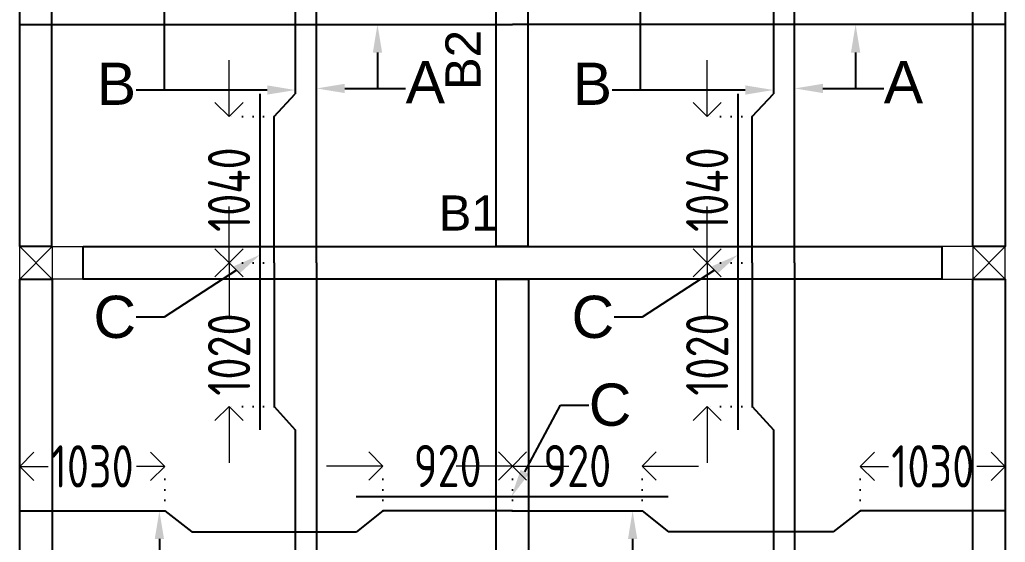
# Model space of a CAD drawing. Header units: inches. Extents: x -605 to 2991212, y -2872845 to 0.
# Drawn here: x 2805439 to 2812439, y -2110893 to -2107179 of the extents above; entities that cross this region are included whole.
import ezdxf
from ezdxf import colors
from ezdxf.entities.mleader import LeaderData, LeaderLine
from ezdxf.enums import TextEntityAlignment as Align
from ezdxf.math import Vec2, Vec3

# ---------------------------------------------------------------- set-up
doc = ezdxf.new("R2010")
doc.units = ezdxf.units.IN
doc.header["$LTSCALE"] = 600
doc.header["$MEASUREMENT"] = 0
doc.linetypes.add('DOT2', pattern=[0.125, 0, -0.125])
for name, color, linetype, lineweight in [('rDIMension', 1, 'Continuous', 18), ('rRCC 2', 40, 'Continuous', 15), ('rREINF 1', 1, 'Continuous', 25)]:
    doc.layers.add(name, color=color, linetype=linetype, lineweight=lineweight)
doc.styles.add('DIM', font='geniso.shx', dxfattribs={"width": 0.85})
doc.styles.get("Standard").update_dxf_attribs({"font": 'arial.ttf'})
doc.dimstyles.new('ST-100', dxfattribs={"dimscale": 100, "dimtxt": 2.5, "dimasz": 2, "dimexe": 0.18, "dimexo": 0.0625, "dimgap": 0.2, "dimtad": 0, "dimdec": 0, "dimzin": 0, "dimdsep": 46, "dimtxsty": 'DIM', "dimblk": 'OPEN90', "dimcen": 0.09, "dimclrd": 256, "dimclrt": 7, "dimadec": 0, "dimazin": 0, "dimtfac": 1, "dimtdec": 0, "dimtofl": 0, "dimtmove": 0, "dimatfit": 3, "dimldrblk": 'OPEN90', "dimfxl": 1, "dimtolj": 1, "dimtzin": 0, "dimlwd": -1, "dimarcsym": 0})

# ---------------------------------------------------------------- blocks, each defined once
blk = doc.blocks.new('_Open90')
at = {"color": 0, "linetype": 'ByBlock', "lineweight": -2}
for p, q in [((-0.5, 0.5), (0, 0)), ((0, 0), (-1, 0)), ((0, 0), (-0.5, -0.5))]:
    blk.add_line(p, q, dxfattribs=at)
blk = doc.blocks.new('*D107')
at = {"layer": 'Defpoints', "color": 0, "linetype": 'ByBlock', "transparency": 16777216}
for p in [(2806468.9, -2110353.3), (2805438.9, -2110669), (2806468.9, -2110669)]:
    blk.add_point(p, dxfattribs=at)
at = {"layer": 'rDIMension', "color": 0, "linetype": 'DOT2', "lineweight": -2, "transparency": 16777216}
for p, q in [((2805438.9, -2110669), (2805438.9, -2110353.3)), ((2806468.9, -2110669), (2806468.9, -2110353.3))]:
    blk.add_line(p, q, dxfattribs=at)
at = {"layer": 'rDIMension', "transparency": 16777216}
for p, q in [((2805638.9, -2110353.3), (2805640.5, -2110353.3)), ((2806268.9, -2110353.3), (2806267.2, -2110353.3))]:
    blk.add_line(p, q, dxfattribs=at)
at = {"layer": 'rDIMension', "linetype": 'ByBlock', "transparency": 16777216, "xscale": 200, "yscale": 200, "zscale": 200, "rotation": 180}
blk.add_blockref('_Open90', (2805438.9, -2110353.3), dxfattribs=at)
at = {"layer": 'rDIMension', "linetype": 'ByBlock', "transparency": 16777216, "xscale": 200, "yscale": 200, "zscale": 200}
blk.add_blockref('_Open90', (2806468.9, -2110353.3), dxfattribs=at)
at = {"layer": 'rDIMension', "color": 7, "linetype": 'ByBlock', "transparency": 16777216, "insert": (2805953.9, -2110353.3), "char_height": 300, "attachment_point": 5, "style": 'DIM'}
blk.add_mtext('\\A1;1030', dxfattribs=at)
blk = doc.blocks.new('*D108')
at = {"layer": 'Defpoints', "color": 0, "linetype": 'ByBlock', "transparency": 16777216}
for p in [(2808938.9, -2110350.6), (2808018.9, -2110669), (2808938.9, -2110669)]:
    blk.add_point(p, dxfattribs=at)
at = {"layer": 'rDIMension', "transparency": 16777216}
for p, q in [((2807818.9, -2110350.6), (2807618.9, -2110350.6)), ((2809138.9, -2110350.6), (2809338.9, -2110350.6))]:
    blk.add_line(p, q, dxfattribs=at)
at = {"layer": 'rDIMension', "color": 0, "linetype": 'DOT2', "lineweight": -2, "transparency": 16777216}
for p, q in [((2808018.9, -2110669), (2808018.9, -2110350.6)), ((2808938.9, -2110669), (2808938.9, -2110350.6))]:
    blk.add_line(p, q, dxfattribs=at)
at = {"layer": 'rDIMension', "linetype": 'ByBlock', "transparency": 16777216, "xscale": 200, "yscale": 200, "zscale": 200}
blk.add_blockref('_Open90', (2808018.9, -2110350.6), dxfattribs=at)
at = {"layer": 'rDIMension', "linetype": 'ByBlock', "transparency": 16777216, "xscale": 200, "yscale": 200, "zscale": 200, "rotation": 180}
blk.add_blockref('_Open90', (2808938.9, -2110350.6), dxfattribs=at)
at = {"layer": 'rDIMension', "color": 7, "linetype": 'ByBlock', "transparency": 16777216, "insert": (2808478.9, -2110350.6), "char_height": 300, "attachment_point": 5, "style": 'DIM'}
blk.add_mtext('\\A1;920', dxfattribs=at)
blk = doc.blocks.new('*D109')
at = {"layer": 'Defpoints', "color": 0, "linetype": 'ByBlock', "transparency": 16777216}
for p in [(2811408.9, -2110353.3), (2811408.9, -2110669), (2812438.9, -2110669)]:
    blk.add_point(p, dxfattribs=at)
at = {"layer": 'rDIMension', "color": 0, "linetype": 'DOT2', "lineweight": -2, "transparency": 16777216}
for p, q in [((2811408.9, -2110669), (2811408.9, -2110353.3)), ((2812438.9, -2110669), (2812438.9, -2110353.3))]:
    blk.add_line(p, q, dxfattribs=at)
at = {"layer": 'rDIMension', "transparency": 16777216}
for p, q in [((2811608.9, -2110353.3), (2811610.5, -2110353.3)), ((2812238.9, -2110353.3), (2812237.2, -2110353.3))]:
    blk.add_line(p, q, dxfattribs=at)
at = {"layer": 'rDIMension', "linetype": 'ByBlock', "transparency": 16777216, "xscale": 200, "yscale": 200, "zscale": 200, "rotation": 180}
blk.add_blockref('_Open90', (2811408.9, -2110353.3), dxfattribs=at)
at = {"layer": 'rDIMension', "linetype": 'ByBlock', "transparency": 16777216, "xscale": 200, "yscale": 200, "zscale": 200}
blk.add_blockref('_Open90', (2812438.9, -2110353.3), dxfattribs=at)
at = {"layer": 'rDIMension', "color": 7, "linetype": 'ByBlock', "transparency": 16777216, "insert": (2811923.9, -2110353.3), "char_height": 300, "attachment_point": 5, "style": 'DIM'}
blk.add_mtext('\\A1;1030', dxfattribs=at)
blk = doc.blocks.new('*D110')
at = {"layer": 'Defpoints', "color": 0, "linetype": 'ByBlock', "transparency": 16777216}
for p in [(2808938.9, -2110350.6), (2808938.9, -2110669), (2809858.9, -2110669)]:
    blk.add_point(p, dxfattribs=at)
at = {"layer": 'rDIMension', "transparency": 16777216}
for p, q in [((2808738.9, -2110350.6), (2808538.9, -2110350.6)), ((2810058.9, -2110350.6), (2810258.9, -2110350.6))]:
    blk.add_line(p, q, dxfattribs=at)
at = {"layer": 'rDIMension', "color": 0, "linetype": 'DOT2', "lineweight": -2, "transparency": 16777216}
for p, q in [((2808938.9, -2110669), (2808938.9, -2110350.6)), ((2809858.9, -2110669), (2809858.9, -2110350.6))]:
    blk.add_line(p, q, dxfattribs=at)
at = {"layer": 'rDIMension', "linetype": 'ByBlock', "transparency": 16777216, "xscale": 200, "yscale": 200, "zscale": 200}
blk.add_blockref('_Open90', (2808938.9, -2110350.6), dxfattribs=at)
at = {"layer": 'rDIMension', "linetype": 'ByBlock', "transparency": 16777216, "xscale": 200, "yscale": 200, "zscale": 200, "rotation": 180}
blk.add_blockref('_Open90', (2809858.9, -2110350.6), dxfattribs=at)
at = {"layer": 'rDIMension', "color": 7, "linetype": 'ByBlock', "transparency": 16777216, "insert": (2809398.9, -2110350.6), "char_height": 300, "attachment_point": 5, "style": 'DIM'}
blk.add_mtext('\\A1;920', dxfattribs=at)
blk = doc.blocks.new('*D139')
at = {"layer": 'Defpoints', "color": 0, "linetype": 'ByBlock', "transparency": 16777216}
for p in [(2806925.7, -2108906.9), (2807246.4, -2108906.9), (2807246.4, -2109926.9)]:
    blk.add_point(p, dxfattribs=at)
at = {"layer": 'rDIMension', "transparency": 16777216}
for p, q in [((2806925.7, -2108706.9), (2806925.7, -2108506.9)), ((2806925.7, -2110126.9), (2806925.7, -2110326.9))]:
    blk.add_line(p, q, dxfattribs=at)
at = {"layer": 'rDIMension', "color": 0, "linetype": 'DOT2', "lineweight": -2, "transparency": 16777216}
for p, q in [((2807246.4, -2108906.9), (2806925.7, -2108906.9)), ((2807246.4, -2109926.9), (2806925.7, -2109926.9))]:
    blk.add_line(p, q, dxfattribs=at)
at = {"layer": 'rDIMension', "linetype": 'ByBlock', "transparency": 16777216, "xscale": 200, "yscale": 200, "zscale": 200}
for p, rotation in [((2806925.7, -2108906.9), 270), ((2806925.7, -2109926.9), 90)]:
    blk.add_blockref('_Open90', p, dxfattribs=dict(at, rotation=rotation))
at = {"layer": 'rDIMension', "color": 7, "linetype": 'ByBlock', "transparency": 16777216, "insert": (2806925.7, -2109558.6), "char_height": 300, "attachment_point": 5, "rotation": 90, "style": 'DIM'}
blk.add_mtext('\\A1;1020', dxfattribs=at)
blk = doc.blocks.new('*D141')
at = {"layer": 'Defpoints', "color": 0, "linetype": 'ByBlock', "transparency": 16777216}
for p in [(2810321.5, -2108906.9), (2810642.2, -2108906.9), (2810642.2, -2109926.9)]:
    blk.add_point(p, dxfattribs=at)
at = {"layer": 'rDIMension', "transparency": 16777216}
for p, q in [((2810321.5, -2108706.9), (2810321.5, -2108506.9)), ((2810321.5, -2110126.9), (2810321.5, -2110326.9))]:
    blk.add_line(p, q, dxfattribs=at)
at = {"layer": 'rDIMension', "color": 0, "linetype": 'DOT2', "lineweight": -2, "transparency": 16777216}
for p, q in [((2810642.2, -2108906.9), (2810321.5, -2108906.9)), ((2810642.2, -2109926.9), (2810321.5, -2109926.9))]:
    blk.add_line(p, q, dxfattribs=at)
at = {"layer": 'rDIMension', "linetype": 'ByBlock', "transparency": 16777216, "xscale": 200, "yscale": 200, "zscale": 200}
for p, rotation in [((2810321.5, -2108906.9), 270), ((2810321.5, -2109926.9), 90)]:
    blk.add_blockref('_Open90', p, dxfattribs=dict(at, rotation=rotation))
at = {"layer": 'rDIMension', "color": 7, "linetype": 'ByBlock', "transparency": 16777216, "insert": (2810321.5, -2109558.6), "char_height": 300, "attachment_point": 5, "rotation": 90, "style": 'DIM'}
blk.add_mtext('\\A1;1020', dxfattribs=at)
blk = doc.blocks.new('*D204')
at = {"layer": 'Defpoints', "color": 0, "linetype": 'ByBlock', "transparency": 16777216}
for p in [(2806925.7, -2107866.9), (2807246.4, -2107866.9), (2807246.4, -2108906.9)]:
    blk.add_point(p, dxfattribs=at)
at = {"layer": 'rDIMension', "transparency": 16777216}
for p, q in [((2806925.7, -2107666.9), (2806925.7, -2107466.9)), ((2806925.7, -2109106.9), (2806925.7, -2109306.9))]:
    blk.add_line(p, q, dxfattribs=at)
at = {"layer": 'rDIMension', "color": 0, "linetype": 'DOT2', "lineweight": -2, "transparency": 16777216}
for p, q in [((2807246.4, -2107866.9), (2806925.7, -2107866.9)), ((2807246.4, -2108906.9), (2806925.7, -2108906.9))]:
    blk.add_line(p, q, dxfattribs=at)
at = {"layer": 'rDIMension', "linetype": 'ByBlock', "transparency": 16777216, "xscale": 200, "yscale": 200, "zscale": 200}
for p, rotation in [((2806925.7, -2107866.9), 270), ((2806925.7, -2108906.9), 90)]:
    blk.add_blockref('_Open90', p, dxfattribs=dict(at, rotation=rotation))
at = {"layer": 'rDIMension', "color": 7, "linetype": 'ByBlock', "transparency": 16777216, "insert": (2806925.7, -2108386.9), "char_height": 300, "attachment_point": 5, "rotation": 90, "style": 'DIM'}
blk.add_mtext('\\A1;1040', dxfattribs=at)
blk = doc.blocks.new('*D206')
at = {"layer": 'Defpoints', "color": 0, "linetype": 'ByBlock', "transparency": 16777216}
for p in [(2810321.5, -2107866.9), (2810642.2, -2107866.9), (2810642.2, -2108906.9)]:
    blk.add_point(p, dxfattribs=at)
at = {"layer": 'rDIMension', "transparency": 16777216}
for p, q in [((2810321.5, -2107666.9), (2810321.5, -2107466.9)), ((2810321.5, -2109106.9), (2810321.5, -2109306.9))]:
    blk.add_line(p, q, dxfattribs=at)
at = {"layer": 'rDIMension', "color": 0, "linetype": 'DOT2', "lineweight": -2, "transparency": 16777216}
for p, q in [((2810642.2, -2107866.9), (2810321.5, -2107866.9)), ((2810642.2, -2108906.9), (2810321.5, -2108906.9))]:
    blk.add_line(p, q, dxfattribs=at)
at = {"layer": 'rDIMension', "linetype": 'ByBlock', "transparency": 16777216, "xscale": 200, "yscale": 200, "zscale": 200}
for p, rotation in [((2810321.5, -2107866.9), 270), ((2810321.5, -2108906.9), 90)]:
    blk.add_blockref('_Open90', p, dxfattribs=dict(at, rotation=rotation))
at = {"layer": 'rDIMension', "color": 7, "linetype": 'ByBlock', "transparency": 16777216, "insert": (2810321.5, -2108386.9), "char_height": 300, "attachment_point": 5, "rotation": 90, "style": 'DIM'}
blk.add_mtext('\\A1;1040', dxfattribs=at)

msp = doc.modelspace()

# ---------------------------------------------------------------- linework, layer by layer
at = {"color": 4, "linetype": 'ByBlock'}
for points in [[(2807546.4, -2108906.9), (2807546.4, -2105016.9)], [(2810942.2, -2108906.9), (2810942.2, -2105016.9)], [(2807396.4, -2106218.8), (2807396.4, -2107705.1)], [(2810792.2, -2106218.8), (2810792.2, -2107705.1)], [(2805438.9, -2107212.5), (2808938.9, -2107212.5)], [(2812438.9, -2107212.5), (2808938.9, -2107212.5)], [(2807146.4, -2110093.8), (2807146.4, -2107705.1)], [(2807246.4, -2108906.9), (2807246.4, -2107866.9), (2807396.4, -2107705.1)], [(2810542.2, -2110093.8), (2810542.2, -2107705.1)], [(2810642.2, -2108906.9), (2810642.2, -2107866.9), (2810792.2, -2107705.1)], [(2807246.4, -2108906.9), (2807246.4, -2109926.9), (2807396.4, -2110093.8)], [(2807546.4, -2108906.9), (2807546.4, -2112606.9)], [(2810642.2, -2108906.9), (2810642.2, -2109926.9), (2810792.2, -2110093.8)], [(2810942.2, -2108906.9), (2810942.2, -2112606.9)], [(2807396.4, -2110093.8), (2807396.4, -2111420.1)], [(2810792.2, -2110093.8), (2810792.2, -2111420.1)], [(2810044.9, -2110569), (2807828.4, -2110569)], [(2805438.9, -2110669), (2806468.9, -2110669), (2806662.1, -2110819)], [(2808938.9, -2110669), (2808018.9, -2110669), (2807830.6, -2110819)], [(2808938.9, -2110669), (2809858.9, -2110669), (2810047.1, -2110819)], [(2812438.9, -2110669), (2811408.9, -2110669), (2811215.6, -2110819)], [(2806662.1, -2110819), (2807830.6, -2110819)], [(2811215.6, -2110819), (2810047.1, -2110819)]]:
    msp.add_lwpolyline(points, dxfattribs=at)
at = {"color": 1, "linetype": 'ByBlock'}
for points in [[(2805438.9, -2105131.9), (2805663.9, -2105131.9), (2805663.9, -2108791.9), (2805438.9, -2108791.9)], [(2808821.7, -2105131.9), (2809046.7, -2105131.9), (2809046.7, -2108791.9), (2808821.7, -2108791.9)], [(2812208.9, -2105131.9), (2812438.9, -2105131.9), (2812438.9, -2108791.9), (2812208.9, -2108791.9)], [(2805888.9, -2108791.9), (2811988.9, -2108791.9), (2811988.9, -2109021.9), (2805888.9, -2109021.9)], [(2805438.9, -2109021.9), (2805668.9, -2109021.9), (2805668.9, -2112491.9), (2805438.9, -2112491.9)], [(2808821.7, -2109021.9), (2809051.7, -2109021.9), (2809051.7, -2112491.9), (2808821.7, -2112491.9)], [(2812208.9, -2109021.9), (2812438.9, -2109021.9), (2812438.9, -2112491.9), (2812208.9, -2112491.9)]]:
    msp.add_lwpolyline(points, close=True, dxfattribs=at)
at = {"layer": 'rRCC 2', "color": 6}
for p, q in [((2805438.9, -2108791.9), (2805668.9, -2109021.9)), ((2805438.9, -2109021.9), (2805668.9, -2108791.9)), ((2812438.9, -2108791.9), (2812208.9, -2109021.9)), ((2812438.9, -2109021.9), (2812208.9, -2108791.9))]:
    msp.add_line(p, q, dxfattribs=at)
for points in [[(2805438.9, -2109021.9), (2805438.9, -2108791.9), (2805888.9, -2108791.9), (2805888.9, -2109021.9)], [(2805438.9, -2108791.9), (2805668.9, -2108791.9), (2805668.9, -2109021.9), (2805438.9, -2109021.9)], [(2812438.9, -2109021.9), (2812438.9, -2108791.9), (2811988.9, -2108791.9), (2811988.9, -2109021.9)], [(2812438.9, -2108791.9), (2812208.9, -2108791.9), (2812208.9, -2109021.9), (2812438.9, -2109021.9)]]:
    msp.add_lwpolyline(points, close=True, dxfattribs=at)

# ---------------------------------------------------------------- texts
at = {"layer": 'rRCC 2'}
msp.add_text('B2', height=250, rotation=90, dxfattribs=at).set_placement((2808587.5, -2107465.9), align=Align.MIDDLE_CENTER)
msp.add_text('B1', height=250, dxfattribs=at).set_placement((2808627.5, -2108552.9), align=Align.MIDDLE_CENTER)

# ---------------------------------------------------------------- dimensions: what is measured, and where the dimension line sits
at = {"layer": 'rDIMension', "color": 1, "linetype": 'ByBlock'}
for base, p1, p2, angle, picture, middle in [((2806925.7, -2107866.9), (2807246.4, -2108906.9), (2807246.4, -2107866.9), 90, '*D204', (2806925.7, -2108386.9)), ((2810321.5, -2107866.9), (2810642.2, -2108906.9), (2810642.2, -2107866.9), 90, '*D206', (2810321.5, -2108386.9)), ((2808938.9, -2110350.6), (2809858.9, -2110669), (2808938.9, -2110669), 180, '*D110', (2809398.9, -2110350.6))]:
    dim = msp.add_linear_dim(base=base, p1=p1, p2=p2, angle=angle, dimstyle='ST-100', override={"dimtxt": 3, "dimexe": 0, "dimexo": 0, "dimtmove": 1, "dimfxl": 1.25, "dimtfillclr": 256, "dimarcsym": 2}, dxfattribs=at)
    dim.commit()
    dim.dimension.update_dxf_attribs({"geometry": picture, "text_midpoint": middle})
for base, p1, p2, angle, override, picture, middle in [((2806925.7, -2108906.9), (2807246.4, -2109926.9), (2807246.4, -2108906.9), 90, {"dimtxt": 3, "dimexe": 0, "dimexo": 0, "dimtmove": 1, "dimfxl": 1.25, "dimtfillclr": 256, "dimarcsym": 2}, '*D139', (2806925.7, -2109558.6)), ((2810321.5, -2108906.9), (2810642.2, -2109926.9), (2810642.2, -2108906.9), 90, {"dimtxt": 3, "dimexe": 0, "dimexo": 0, "dimtmove": 1, "dimfxl": 1.25, "dimtfillclr": 256, "dimarcsym": 2}, '*D141', (2810321.5, -2109558.6)), ((2811408.9, -2110353.3), (2812438.9, -2110669), (2811408.9, -2110669), 180, {"dimtxt": 3, "dimasz": 2, "dimexe": 0, "dimexo": 0, "dimtmove": 1, "dimfxl": 1.25, "dimtfillclr": 256, "dimarcsym": 2}, '*D109', (2811923.9, -2110353.3))]:
    dim = msp.add_linear_dim(base=base, p1=p1, p2=p2, angle=angle, dimstyle='ST-100', override=override, dxfattribs=at)
    dim.commit()
    dim.dimension.update_dxf_attribs({"geometry": picture, "text_midpoint": middle, "dimtype": 160})
dim = msp.add_linear_dim(base=(2806468.9, -2110353.3), p1=(2805438.9, -2110669), p2=(2806468.9, -2110669), dimstyle='ST-100', override={"dimtxt": 3, "dimasz": 2, "dimexe": 0, "dimexo": 0, "dimtmove": 1, "dimfxl": 1.25, "dimtfillclr": 256, "dimarcsym": 2}, dxfattribs=at)
dim.commit()
dim.dimension.update_dxf_attribs({"geometry": '*D107', "text_midpoint": (2805953.9, -2110353.3), "dimtype": 160})
dim = msp.add_linear_dim(base=(2808938.9, -2110350.6), p1=(2808018.9, -2110669), p2=(2808938.9, -2110669), dimstyle='ST-100', override={"dimtxt": 3, "dimexe": 0, "dimexo": 0, "dimtmove": 1, "dimfxl": 1.25, "dimtfillclr": 256, "dimarcsym": 2}, dxfattribs=at)
dim.commit()
dim.dimension.update_dxf_attribs({"geometry": '*D108', "text_midpoint": (2808478.9, -2110350.6)})

# ---------------------------------------------------------------- leaders
at = {"layer": 'rREINF 1', "color": 3, "linetype": 'ByBlock'}
ml = msp.add_multileader_mtext('Standard', dxfattribs=at)
ml.set_content('B', color=3)
ml.set_leader_properties()
ml.build(insert=Vec2(0, 0))
ml.multileader.update_dxf_attribs({"text_top_attachment_type": 0, "text_bottom_attachment_type": 0, "dogleg_length": 200, "arrow_head_size": 200})
ctx = ml.context
ctx.base_point, ctx.char_height, ctx.arrow_head_size, ctx.landing_gap_size, ctx.plane_origin = Vec3(2806039.1, -2107678.9), 300, 200, 0.09, Vec3(2806499.9, -2107085.7)
ctx.text_align_type = 2
notes = []
notes.append((ctx, [(0, (1, 1, 0), (2806465.8, -2107678.9), (-1, 0), 200, [(0, [(2806465.8, -2106912.5)], 256, [])])]))
ctx.mtext.insert, ctx.mtext.alignment, ctx.mtext.flow_direction = Vec3(2806265.7, -2107484.5), 3, 5
ml = msp.add_multileader_mtext('Standard', dxfattribs=at)
ml.set_content('B', color=3)
ml.set_leader_properties()
ml.build(insert=Vec2(0, 0))
ml.multileader.update_dxf_attribs({"text_top_attachment_type": 0, "text_bottom_attachment_type": 0, "dogleg_length": 200, "arrow_head_size": 200})
ctx = ml.context
ctx.base_point, ctx.char_height, ctx.arrow_head_size, ctx.landing_gap_size, ctx.plane_origin = Vec3(2809419.3, -2107678.9), 300, 200, 0.09, Vec3(2809880.2, -2107085.7)
ctx.text_align_type = 2
notes.append((ctx, [(0, (1, 1, 0), (2809846.1, -2107678.9), (-1, 0), 200, [(0, [(2809846.1, -2106912.5)], 256, [])])]))
ctx.mtext.insert, ctx.mtext.alignment, ctx.mtext.flow_direction = Vec3(2809646, -2107484.5), 3, 5
ml = msp.add_multileader_mtext('Standard', dxfattribs=at)
ml.set_content('A', color=3)
ml.set_leader_properties()
ml.build(insert=Vec2(0, 0))
ml.multileader.update_dxf_attribs({"text_top_attachment_type": 0, "text_bottom_attachment_type": 0, "dogleg_length": 200, "arrow_head_size": 200})
ctx = ml.context
ctx.base_point, ctx.char_height, ctx.arrow_head_size, ctx.landing_gap_size, ctx.plane_origin = Vec3(2808179.9, -2107667.7), 300, 200, 0.09, Vec3(2808133.3, -2107074.5)
notes.append((ctx, [(0, (1, 1, 0), (2807979.9, -2107667.7), (1, 0), 200, [(0, [(2807979.9, -2107212.5)], 256, [])])]))
ctx.mtext.insert, ctx.mtext.flow_direction = Vec3(2808180, -2107473.3), 5
ml = msp.add_multileader_mtext('Standard', dxfattribs=at)
ml.set_content('A', color=3)
ml.set_leader_properties()
ml.build(insert=Vec2(0, 0))
ml.multileader.update_dxf_attribs({"text_top_attachment_type": 0, "text_bottom_attachment_type": 0, "dogleg_length": 200, "arrow_head_size": 200})
ctx = ml.context
ctx.base_point, ctx.char_height, ctx.arrow_head_size, ctx.landing_gap_size, ctx.plane_origin = Vec3(2811575.7, -2107667.7), 300, 200, 0.09, Vec3(2811529.2, -2107074.5)
notes.append((ctx, [(0, (1, 1, 0), (2811375.7, -2107667.7), (1, 0), 200, [(0, [(2811375.7, -2107212.5)], 256, [])])]))
ctx.mtext.insert, ctx.mtext.flow_direction = Vec3(2811575.8, -2107473.3), 5
ml = msp.add_multileader_mtext('Standard', dxfattribs=at)
ml.set_content('', color=3)
ml.set_leader_properties()
ml.build(insert=Vec2(0, 0))
ml.multileader.update_dxf_attribs({"text_top_attachment_type": 0, "text_bottom_attachment_type": 0, "dogleg_length": 200, "arrow_head_size": 200})
ctx = ml.context
ctx.base_point, ctx.char_height, ctx.arrow_head_size, ctx.landing_gap_size, ctx.plane_origin = Vec3(2806395.8, -2107678.9), 300, 200, 0.09, Vec3(2807199.4, -2107678.9)
ctx.text_align_type = 2
notes.append((ctx, [(0, (1, 1, 0), (2806596, -2107678.9), (-1, 0), 200, [(0, [(2807396.4, -2107678.9)], 256, [])])]))
ctx.mtext.insert, ctx.mtext.alignment, ctx.mtext.flow_direction = Vec3(2806395.9, -2107528.9), 3, 5
ml = msp.add_multileader_mtext('Standard', dxfattribs=at)
ml.set_content('', color=3)
ml.set_leader_properties()
ml.build(insert=Vec2(0, 0))
ml.multileader.update_dxf_attribs({"text_top_attachment_type": 0, "text_bottom_attachment_type": 0, "dogleg_length": 200, "arrow_head_size": 200})
ctx = ml.context
ctx.base_point, ctx.char_height, ctx.arrow_head_size, ctx.landing_gap_size, ctx.plane_origin = Vec3(2808179.9, -2107667.7), 300, 200, 0.09, Vec3(2807564.1, -2107667.7)
notes.append((ctx, [(0, (1, 1, 0), (2807979.9, -2107667.7), (1, 0), 200, [(0, [(2807547.2, -2107667.7)], 256, [])])]))
ctx.mtext.insert, ctx.mtext.flow_direction = Vec3(2808180, -2107517.7), 5
ml = msp.add_multileader_mtext('Standard', dxfattribs=at)
ml.set_content('', color=3)
ml.set_leader_properties()
ml.build(insert=Vec2(0, 0))
ml.multileader.update_dxf_attribs({"text_top_attachment_type": 0, "text_bottom_attachment_type": 0, "dogleg_length": 200, "arrow_head_size": 200})
ctx = ml.context
ctx.base_point, ctx.char_height, ctx.arrow_head_size, ctx.landing_gap_size, ctx.plane_origin = Vec3(2809791.6, -2107678.9), 300, 200, 0.09, Vec3(2810595.2, -2107678.9)
ctx.text_align_type = 2
notes.append((ctx, [(0, (1, 1, 0), (2809991.8, -2107678.9), (-1, 0), 200, [(0, [(2810792.2, -2107678.9)], 256, [])])]))
ctx.mtext.insert, ctx.mtext.alignment, ctx.mtext.flow_direction = Vec3(2809791.7, -2107528.9), 3, 5
ml = msp.add_multileader_mtext('Standard', dxfattribs=at)
ml.set_content('', color=3)
ml.set_leader_properties()
ml.build(insert=Vec2(0, 0))
ml.multileader.update_dxf_attribs({"text_top_attachment_type": 0, "text_bottom_attachment_type": 0, "dogleg_length": 200, "arrow_head_size": 200})
ctx = ml.context
ctx.base_point, ctx.char_height, ctx.arrow_head_size, ctx.landing_gap_size, ctx.plane_origin = Vec3(2811575.7, -2107667.7), 300, 200, 0.09, Vec3(2810959.9, -2107667.7)
notes.append((ctx, [(0, (1, 1, 0), (2811375.7, -2107667.7), (1, 0), 200, [(0, [(2810943, -2107667.7)], 256, [])])]))
ctx.mtext.insert, ctx.mtext.flow_direction = Vec3(2811575.8, -2107517.7), 5
ml = msp.add_multileader_mtext('Standard', dxfattribs=at)
ml.set_content('C', color=3)
ml.set_leader_properties()
ml.build(insert=Vec2(0, 0))
ml.multileader.update_dxf_attribs({"text_top_attachment_type": 0, "text_bottom_attachment_type": 0, "dogleg_length": 200, "arrow_head_size": 200})
ctx = ml.context
ctx.base_point, ctx.char_height, ctx.arrow_head_size, ctx.landing_gap_size, ctx.plane_origin = Vec3(2805999.6, -2109293.3), 300, 200, 0.09, Vec3(2806895.9, -2108890.8)
ctx.text_align_type = 2
notes.append((ctx, [(1, (1, 1, 0), (2806465, -2109293.3), (-1, 0), 200, [(0, [(2807146.4, -2108848.8)], 256, [])])]))
ctx.mtext.insert, ctx.mtext.alignment, ctx.mtext.flow_direction = Vec3(2806264.9, -2109140.7), 3, 5
ml = msp.add_multileader_mtext('Standard', dxfattribs=at)
ml.set_content('C', color=3)
ml.set_leader_properties()
ml.build(insert=Vec2(0, 0))
ml.multileader.update_dxf_attribs({"text_top_attachment_type": 0, "text_bottom_attachment_type": 0, "dogleg_length": 200, "arrow_head_size": 200})
ctx = ml.context
ctx.base_point, ctx.char_height, ctx.arrow_head_size, ctx.landing_gap_size, ctx.plane_origin = Vec3(2809395.4, -2109293.3), 300, 200, 0.09, Vec3(2810291.7, -2108890.8)
ctx.text_align_type = 2
notes.append((ctx, [(1, (1, 1, 0), (2809860.8, -2109293.3), (-1, 0), 200, [(0, [(2810542.2, -2108848.8)], 256, [])])]))
ctx.mtext.insert, ctx.mtext.alignment, ctx.mtext.flow_direction = Vec3(2809660.7, -2109140.7), 3, 5
ml = msp.add_multileader_mtext('Standard', dxfattribs=at)
ml.set_content('C', color=3)
ml.set_leader_properties()
ml.build(insert=Vec2(0, 0))
ml.multileader.update_dxf_attribs({"text_top_attachment_type": 0, "text_bottom_attachment_type": 0, "dogleg_length": 200, "arrow_head_size": 200})
ctx = ml.context
ctx.base_point, ctx.char_height, ctx.arrow_head_size, ctx.landing_gap_size, ctx.plane_origin = Vec3(2809480.5, -2109917.1), 300, 200, 0.09, Vec3(2808509.6, -2110819.6)
notes.append((ctx, [(0, (1, 1, 0), (2809280.5, -2109917.1), (1, 0), 200, [(0, [(2808931, -2110569)], 256, [])])]))
ctx.mtext.insert, ctx.mtext.flow_direction = Vec3(2809480.6, -2109764.6), 5
ml = msp.add_multileader_mtext('Standard', dxfattribs=at)
ml.set_content('B', color=3)
ml.set_leader_properties()
ml.build(insert=Vec2(0, 0))
ml.multileader.update_dxf_attribs({"text_top_attachment_type": 0, "text_bottom_attachment_type": 0, "dogleg_length": 200, "arrow_head_size": 200})
ctx = ml.context
ctx.base_point, ctx.char_height, ctx.arrow_head_size, ctx.landing_gap_size, ctx.plane_origin = Vec3(2806004.2, -2111435.4), 300, 200, 0.09, Vec3(2806465.1, -2110842.2)
ctx.text_align_type = 2
notes.append((ctx, [(0, (1, 1, 0), (2806430.9, -2111435.4), (-1, 0), 200, [(0, [(2806430.9, -2110669)], 256, [])])]))
ctx.mtext.insert, ctx.mtext.alignment, ctx.mtext.flow_direction = Vec3(2806230.8, -2111241), 3, 5
ml = msp.add_multileader_mtext('Standard', dxfattribs=at)
ml.set_content('B', color=3)
ml.set_leader_properties()
ml.build(insert=Vec2(0, 0))
ml.multileader.update_dxf_attribs({"text_top_attachment_type": 0, "text_bottom_attachment_type": 0, "dogleg_length": 200, "arrow_head_size": 200})
ctx = ml.context
ctx.base_point, ctx.char_height, ctx.arrow_head_size, ctx.landing_gap_size, ctx.plane_origin = Vec3(2809365.2, -2111435.4), 300, 200, 0.09, Vec3(2809826.1, -2110842.2)
ctx.text_align_type = 2
notes.append((ctx, [(0, (1, 1, 0), (2809792, -2111435.4), (-1, 0), 200, [(0, [(2809792, -2110669)], 256, [])])]))
ctx.mtext.insert, ctx.mtext.alignment, ctx.mtext.flow_direction = Vec3(2809591.9, -2111241), 3, 5
for ctx, leaders in notes:
    for number, flags, end, landing, length, lines in leaders:
        leader = LeaderData()
        leader.index, (leader.has_last_leader_line, leader.has_dogleg_vector, leader.attachment_direction) = number, flags
        leader.last_leader_point, leader.dogleg_vector, leader.dogleg_length = Vec3(end), Vec3(landing), length
        for number, points, colour, breaks in lines:
            line = LeaderLine()
            line.index, line.vertices, line.color, line.breaks = number, Vec3.list(points), colors.encode_raw_color(colour), breaks
            leader.lines.append(line)
        ctx.leaders.append(leader)

doc.saveas('drawing.dxf')
